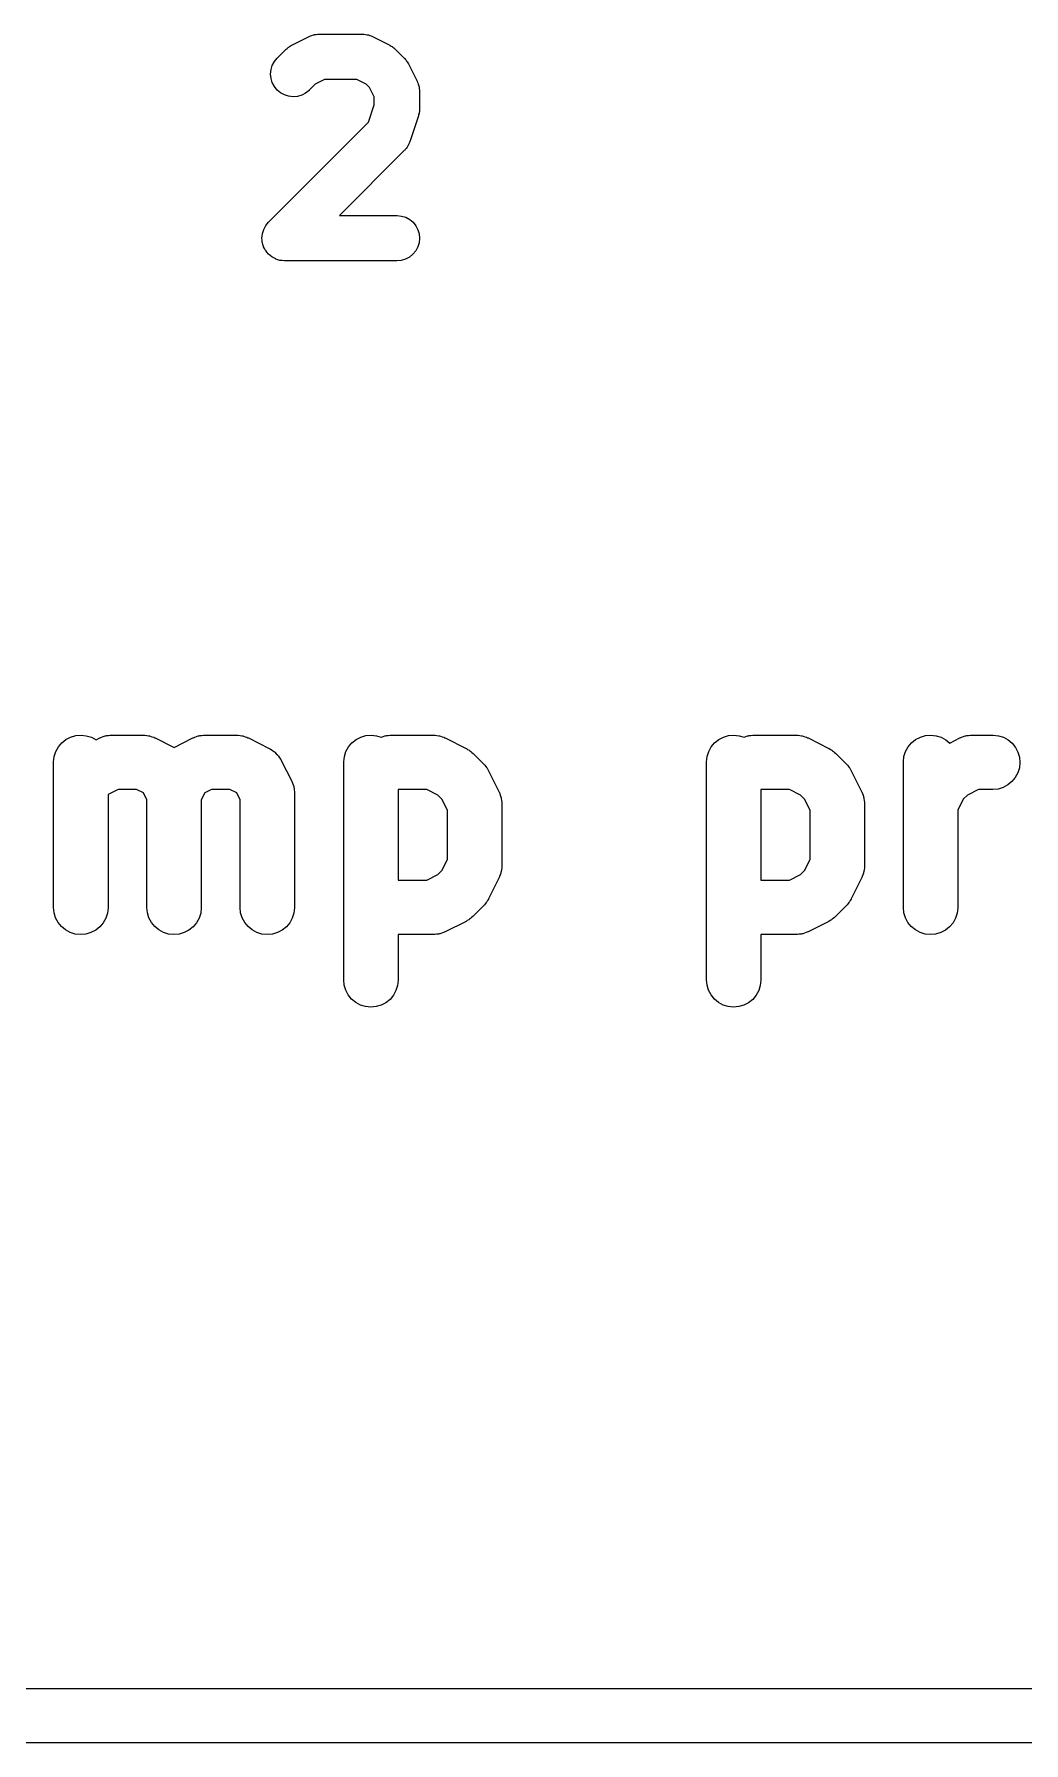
# Model space of a CAD drawing. Extents: x 1 to 169, y -122 to 5.
# Drawn here: x 21.743 to 24.471, y -15.075 to -10.364 of the extents above; entities that cross this region are included whole.
import ezdxf

# ---------------------------------------------------------------- set-up
doc = ezdxf.new("R2010")
doc.units = 0
doc.header["$MEASUREMENT"] = 0
doc.layers.add('BLACK', color=7, linetype='CONTINUOUS')

msp = doc.modelspace()

# ---------------------------------------------------------------- linework, layer by layer
at = {"layer": 'BLACK', "linetype": 'CONTINUOUS'}
for p, q in [((22.5164, -10.3649), (22.5207, -10.3645)), ((22.5207, -10.3645), (22.5249, -10.3638)), ((22.5249, -10.3638), (22.5267, -10.3639)), ((22.5267, -10.3639), (22.5286, -10.3637)), ((22.5286, -10.3637), (22.6476, -10.3637)), ((22.6476, -10.3637), (22.6485, -10.3637)), ((22.6485, -10.3637), (22.6503, -10.3639)), ((22.6503, -10.3639), (22.6522, -10.3639)), ((22.6522, -10.3639), (22.6564, -10.3646)), ((22.6564, -10.3646), (22.6606, -10.3651)), ((22.4129, -10.4296), (22.4368, -10.4058)), ((22.4368, -10.4058), (22.4374, -10.4052)), ((22.4374, -10.4052), (22.4401, -10.403)), ((22.4401, -10.403), (22.4427, -10.4006)), ((22.4427, -10.4006), (22.4449, -10.3992)), ((22.4449, -10.3992), (22.4469, -10.3976)), ((22.4469, -10.3976), (22.45, -10.396)), ((22.45, -10.396), (22.453, -10.3941)), ((22.453, -10.3941), (22.5006, -10.3703)), ((22.5006, -10.3703), (22.5014, -10.3699)), ((22.5014, -10.3699), (22.5031, -10.3693)), ((22.5031, -10.3693), (22.5048, -10.3684)), ((22.5048, -10.3684), (22.5088, -10.3672)), ((22.5088, -10.3672), (22.5129, -10.3657)), ((22.5129, -10.3657), (22.5147, -10.3654)), ((22.5147, -10.3654), (22.5164, -10.3649)), ((22.6606, -10.3651), (22.6624, -10.3656)), ((22.6624, -10.3656), (22.6642, -10.3659)), ((22.6642, -10.3659), (22.6682, -10.3675)), ((22.6682, -10.3675), (22.6722, -10.3687)), ((22.6722, -10.3687), (22.6739, -10.3696)), ((22.6739, -10.3696), (22.6756, -10.3703)), ((22.6756, -10.3703), (22.7232, -10.3941)), ((22.7232, -10.3941), (22.724, -10.3945)), ((22.724, -10.3945), (22.7269, -10.3964)), ((22.7269, -10.3964), (22.73, -10.3981)), ((22.73, -10.3981), (22.732, -10.3997)), ((22.732, -10.3997), (22.7342, -10.4011)), ((22.7342, -10.4011), (22.7367, -10.4036)), ((22.7367, -10.4036), (22.7394, -10.4058)), ((22.7394, -10.4058), (22.7632, -10.4296)), ((22.3959, -10.4615), (22.3994, -10.4498)), ((22.3994, -10.4498), (22.4052, -10.439)), ((22.4052, -10.439), (22.4129, -10.4296)), ((22.7632, -10.4296), (22.7639, -10.4302)), ((22.7639, -10.4302), (22.766, -10.433)), ((22.766, -10.433), (22.7685, -10.4355)), ((22.7685, -10.4355), (22.7698, -10.4377)), ((22.7698, -10.4377), (22.7715, -10.4398)), ((22.7715, -10.4398), (22.7731, -10.4429)), ((22.7731, -10.4429), (22.7749, -10.4459)), ((22.7749, -10.4459), (22.7988, -10.4935)), ((22.3946, -10.4736), (22.3959, -10.4615)), ((22.3958, -10.4857), (22.3946, -10.4736)), ((22.3993, -10.4974), (22.3958, -10.4857)), ((22.405, -10.5082), (22.3993, -10.4974)), ((22.518, -10.5014), (22.5013, -10.518)), ((22.5433, -10.4887), (22.518, -10.5014)), ((22.6329, -10.4887), (22.5433, -10.4887)), ((22.6582, -10.5014), (22.6329, -10.4887)), ((22.6677, -10.5108), (22.6582, -10.5014)), ((22.7988, -10.4935), (22.7991, -10.4943)), ((22.7991, -10.4943), (22.7998, -10.496)), ((22.7998, -10.496), (22.8006, -10.4976)), ((22.8006, -10.4976), (22.8019, -10.5017)), ((22.8019, -10.5017), (22.8033, -10.5057)), ((22.8033, -10.5057), (22.8036, -10.5075)), ((22.4126, -10.5177), (22.405, -10.5082)), ((22.422, -10.5255), (22.4126, -10.5177)), ((22.4327, -10.5313), (22.422, -10.5255)), ((22.4444, -10.535), (22.4327, -10.5313)), ((22.4565, -10.5363), (22.4444, -10.535)), ((22.4686, -10.5352), (22.4565, -10.5363)), ((22.4804, -10.5318), (22.4686, -10.5352)), ((22.4912, -10.5262), (22.4804, -10.5318)), ((22.5007, -10.5186), (22.4912, -10.5262)), ((22.5013, -10.518), (22.5007, -10.5186)), ((22.6804, -10.5362), (22.6677, -10.5108)), ((22.6804, -10.5589), (22.6804, -10.5362)), ((22.8036, -10.5075), (22.8042, -10.5093)), ((22.8042, -10.5093), (22.8046, -10.5135)), ((22.8046, -10.5135), (22.8052, -10.5178)), ((22.8052, -10.5178), (22.8052, -10.5196)), ((22.8052, -10.5196), (22.8054, -10.5214)), ((22.8054, -10.5214), (22.8054, -10.569)), ((22.6644, -10.6067), (22.6804, -10.5589)), ((22.8021, -10.5888), (22.7783, -10.6602)), ((22.8029, -10.5854), (22.8021, -10.5888)), ((22.804, -10.582), (22.8029, -10.5854)), ((22.8043, -10.5795), (22.804, -10.582)), ((22.8049, -10.5769), (22.8043, -10.5795)), ((22.805, -10.5734), (22.8049, -10.5769)), ((22.8054, -10.5699), (22.805, -10.5734)), ((22.8054, -10.569), (22.8054, -10.5699)), ((22.3891, -10.882), (22.6644, -10.6067)), ((22.7632, -10.6847), (22.5842, -10.8637)), ((22.7644, -10.6832), (22.7632, -10.6847)), ((22.7658, -10.682), (22.7644, -10.6832)), ((22.7683, -10.6785), (22.7658, -10.682)), ((22.771, -10.6752), (22.7683, -10.6785)), ((22.7719, -10.6736), (22.771, -10.6752)), ((22.7729, -10.6721), (22.7719, -10.6736)), ((22.7747, -10.6683), (22.7729, -10.6721)), ((22.7767, -10.6645), (22.7747, -10.6683)), ((22.7773, -10.6627), (22.7767, -10.6645)), ((22.7781, -10.6611), (22.7773, -10.6627)), ((22.7783, -10.6602), (22.7781, -10.6611)), ((22.3854, -10.8865), (22.3891, -10.882)), ((22.5842, -10.8637), (22.7429, -10.8637)), ((22.7429, -10.8637), (22.7437, -10.8637)), ((22.7437, -10.8637), (22.7559, -10.8651)), ((22.7559, -10.8651), (22.7675, -10.8687)), ((22.7675, -10.8687), (22.7782, -10.8746)), ((22.7782, -10.8746), (22.7875, -10.8825)), ((22.7875, -10.8825), (22.7952, -10.892)), ((22.3708, -10.9258), (22.3714, -10.9199)), ((22.3708, -10.9259), (22.3708, -10.9258)), ((22.3708, -10.926), (22.3708, -10.9259)), ((22.3714, -10.9321), (22.3708, -10.926)), ((22.3714, -10.9199), (22.3721, -10.9138)), ((22.3721, -10.9136), (22.3738, -10.9081)), ((22.3721, -10.9137), (22.3721, -10.9136)), ((22.3721, -10.9138), (22.3721, -10.9137)), ((22.3738, -10.9081), (22.3756, -10.9022)), ((22.3756, -10.9022), (22.3757, -10.9021)), ((22.3757, -10.902), (22.3786, -10.8967)), ((22.3757, -10.9021), (22.3757, -10.902)), ((22.3786, -10.8967), (22.3814, -10.8914)), ((22.3814, -10.8914), (22.3815, -10.8913)), ((22.3815, -10.8912), (22.3854, -10.8865)), ((22.3815, -10.8913), (22.3815, -10.8912)), ((22.7952, -10.892), (22.8008, -10.9028)), ((22.8008, -10.9028), (22.8042, -10.9145)), ((22.8054, -10.9266), (22.8041, -10.9388)), ((22.8042, -10.9145), (22.8054, -10.9266)), ((22.3719, -10.9379), (22.3714, -10.9321)), ((22.372, -10.938), (22.3719, -10.9379)), ((22.372, -10.9381), (22.372, -10.938)), ((22.3737, -10.9439), (22.372, -10.9381)), ((22.3754, -10.9496), (22.3737, -10.9439)), ((22.3754, -10.9497), (22.3754, -10.9496)), ((22.3755, -10.9498), (22.3754, -10.9497)), ((22.3782, -10.955), (22.3755, -10.9498)), ((22.381, -10.9604), (22.3782, -10.955)), ((22.3811, -10.9605), (22.381, -10.9604)), ((22.3812, -10.9606), (22.3811, -10.9605)), ((22.3847, -10.965), (22.3812, -10.9606)), ((22.3887, -10.9699), (22.3847, -10.965)), ((22.3888, -10.97), (22.3887, -10.9699)), ((22.3888, -10.9701), (22.3888, -10.97)), ((22.3932, -10.9737), (22.3888, -10.9701)), ((22.398, -10.9778), (22.3932, -10.9737)), ((22.7869, -10.9705), (22.7774, -10.9782)), ((22.7947, -10.9611), (22.7869, -10.9705)), ((22.8005, -10.9504), (22.7947, -10.9611)), ((22.8041, -10.9388), (22.8005, -10.9504)), ((22.3981, -10.9778), (22.398, -10.9778)), ((22.3982, -10.9779), (22.3981, -10.9778)), ((22.4035, -10.9807), (22.3982, -10.9779)), ((22.4087, -10.9836), (22.4035, -10.9807)), ((22.4088, -10.9837), (22.4087, -10.9836)), ((22.4089, -10.9837), (22.4088, -10.9837)), ((22.4149, -10.9856), (22.4089, -10.9837)), ((22.4203, -10.9873), (22.4149, -10.9856)), ((22.4204, -10.9873), (22.4203, -10.9873)), ((22.4206, -10.9874), (22.4204, -10.9873)), ((22.4267, -10.988), (22.4206, -10.9874)), ((22.4325, -10.9887), (22.4267, -10.988)), ((22.4327, -10.9887), (22.4325, -10.9887)), ((22.4333, -10.9887), (22.4327, -10.9887)), ((22.4327, -10.9887), (22.4327, -10.9887)), ((22.4327, -10.9887), (22.4327, -10.9887)), ((22.7429, -10.9887), (22.4333, -10.9887)), ((22.755, -10.9875), (22.7429, -10.9887)), ((22.7667, -10.984), (22.755, -10.9875)), ((22.7774, -10.9782), (22.7667, -10.984)), ((21.8574, -12.2978), (21.872, -12.2964)), ((21.872, -12.2964), (21.8865, -12.298)), ((21.9549, -12.2966), (21.9571, -12.2964)), ((21.9571, -12.2964), (22.0429, -12.2964)), ((22.0429, -12.2964), (22.0439, -12.2964)), ((22.0439, -12.2964), (22.0461, -12.2967)), ((22.2121, -12.2966), (22.2143, -12.2964)), ((22.2143, -12.2964), (22.3, -12.2964)), ((22.3, -12.2964), (22.301, -12.2964)), ((22.301, -12.2964), (22.3032, -12.2967)), ((22.6574, -12.2978), (22.672, -12.2964)), ((22.672, -12.2964), (22.6865, -12.298)), ((22.7264, -12.2966), (22.7286, -12.2964)), ((22.7286, -12.2964), (22.8429, -12.2964)), ((22.8429, -12.2964), (22.8439, -12.2964)), ((22.8439, -12.2964), (22.8461, -12.2967)), ((23.6574, -12.2978), (23.672, -12.2964)), ((23.672, -12.2964), (23.6865, -12.298)), ((23.7264, -12.2966), (23.7286, -12.2964)), ((23.7286, -12.2964), (23.8429, -12.2964)), ((23.8429, -12.2964), (23.8439, -12.2964)), ((23.8439, -12.2964), (23.8461, -12.2967)), ((24.2002, -12.2978), (24.2148, -12.2964)), ((24.2148, -12.2964), (24.2294, -12.298)), ((24.3264, -12.2966), (24.3286, -12.2964)), ((24.3286, -12.2964), (24.3857, -12.2964)), ((24.3857, -12.2964), (24.3868, -12.2964)), ((24.3868, -12.2964), (24.4013, -12.2981)), ((21.7981, -12.3558), (21.8025, -12.3419)), ((21.8025, -12.3419), (21.8095, -12.3291)), ((21.8095, -12.3291), (21.819, -12.3178)), ((21.819, -12.3178), (21.8304, -12.3087)), ((21.8304, -12.3087), (21.8433, -12.3019)), ((21.8433, -12.3019), (21.8574, -12.2978)), ((21.8865, -12.298), (21.9005, -12.3023)), ((21.9005, -12.3023), (21.9134, -12.3092)), ((21.9134, -12.3092), (21.9135, -12.3094)), ((21.9135, -12.3094), (21.9236, -12.3043)), ((21.9236, -12.3043), (21.9245, -12.3039)), ((21.9245, -12.3039), (21.9266, -12.3031)), ((21.9266, -12.3031), (21.9286, -12.3021)), ((21.9286, -12.3021), (21.9335, -12.3006)), ((21.9335, -12.3006), (21.9383, -12.2988)), ((21.9383, -12.2988), (21.9405, -12.2985)), ((21.9405, -12.2985), (21.9426, -12.2979)), ((21.9426, -12.2979), (21.9477, -12.2974)), ((21.9477, -12.2974), (21.9527, -12.2966)), ((21.9527, -12.2966), (21.9549, -12.2966)), ((22.0461, -12.2967), (22.0483, -12.2966)), ((22.0483, -12.2966), (22.0534, -12.2975)), ((22.0534, -12.2975), (22.0585, -12.2981)), ((22.0585, -12.2981), (22.0605, -12.2987)), ((22.0605, -12.2987), (22.0627, -12.2991)), ((22.0627, -12.2991), (22.0675, -12.3009)), ((22.0675, -12.3009), (22.0724, -12.3025)), ((22.0724, -12.3025), (22.0743, -12.3036)), ((22.0743, -12.3036), (22.0764, -12.3043)), ((22.0764, -12.3043), (22.1286, -12.3304)), ((22.1286, -12.3304), (22.1807, -12.3043)), ((22.1807, -12.3043), (22.1817, -12.3039)), ((22.1817, -12.3039), (22.1838, -12.3031)), ((22.1838, -12.3031), (22.1857, -12.3021)), ((22.1857, -12.3021), (22.1906, -12.3006)), ((22.1906, -12.3006), (22.1954, -12.2988)), ((22.1954, -12.2988), (22.1976, -12.2985)), ((22.1976, -12.2985), (22.1997, -12.2979)), ((22.1997, -12.2979), (22.2048, -12.2974)), ((22.2048, -12.2974), (22.2099, -12.2966)), ((22.2099, -12.2966), (22.2121, -12.2966)), ((22.3032, -12.2967), (22.3054, -12.2966)), ((22.3054, -12.2966), (22.3105, -12.2975)), ((22.3105, -12.2975), (22.3156, -12.2981)), ((22.3156, -12.2981), (22.3177, -12.2987)), ((22.3177, -12.2987), (22.3199, -12.2991)), ((22.3199, -12.2991), (22.3247, -12.3009)), ((22.3247, -12.3009), (22.3295, -12.3025)), ((22.3295, -12.3025), (22.3315, -12.3036)), ((22.3315, -12.3036), (22.3335, -12.3043)), ((22.3335, -12.3043), (22.3907, -12.3329)), ((22.3907, -12.3329), (22.3916, -12.3334)), ((22.3916, -12.3334), (22.393, -12.3343)), ((22.393, -12.3343), (22.3945, -12.3349)), ((22.3945, -12.3349), (22.3991, -12.3382)), ((22.3991, -12.3382), (22.4039, -12.3414)), ((22.4039, -12.3414), (22.4051, -12.3425)), ((22.4051, -12.3425), (22.4064, -12.3434)), ((22.4064, -12.3434), (22.4103, -12.3476)), ((22.5981, -12.3558), (22.6025, -12.3419)), ((22.6025, -12.3419), (22.6095, -12.3291)), ((22.6095, -12.3291), (22.619, -12.3178)), ((22.619, -12.3178), (22.6304, -12.3087)), ((22.6304, -12.3087), (22.6433, -12.3019)), ((22.6433, -12.3019), (22.6574, -12.2978)), ((22.6865, -12.298), (22.6999, -12.3021)), ((22.6999, -12.3021), (22.7, -12.3021)), ((22.7, -12.3021), (22.7049, -12.3006)), ((22.7049, -12.3006), (22.7097, -12.2988)), ((22.7097, -12.2988), (22.7119, -12.2985)), ((22.7119, -12.2985), (22.714, -12.2979)), ((22.714, -12.2979), (22.7191, -12.2974)), ((22.7191, -12.2974), (22.7242, -12.2966)), ((22.7242, -12.2966), (22.7264, -12.2966)), ((22.8461, -12.2967), (22.8483, -12.2966)), ((22.8483, -12.2966), (22.8534, -12.2975)), ((22.8534, -12.2975), (22.8584, -12.2981)), ((22.8584, -12.2981), (22.8605, -12.2987)), ((22.8605, -12.2987), (22.8627, -12.2991)), ((22.8627, -12.2991), (22.8675, -12.3009)), ((22.8675, -12.3009), (22.8724, -12.3025)), ((22.8724, -12.3025), (22.8743, -12.3036)), ((22.8743, -12.3036), (22.8764, -12.3043)), ((22.8764, -12.3043), (22.9335, -12.3329)), ((22.9335, -12.3329), (22.9345, -12.3334)), ((22.9345, -12.3334), (22.938, -12.3357)), ((22.938, -12.3357), (22.9417, -12.3377)), ((22.9417, -12.3377), (22.9441, -12.3397)), ((22.9441, -12.3397), (22.9468, -12.3414)), ((22.9468, -12.3414), (22.9498, -12.3443)), ((23.5981, -12.3558), (23.6025, -12.3419)), ((23.6025, -12.3419), (23.6095, -12.3291)), ((23.6095, -12.3291), (23.619, -12.3178)), ((23.619, -12.3178), (23.6304, -12.3087)), ((23.6304, -12.3087), (23.6433, -12.3019)), ((23.6433, -12.3019), (23.6574, -12.2978)), ((23.6865, -12.298), (23.6999, -12.3021)), ((23.6999, -12.3021), (23.7, -12.3021)), ((23.7, -12.3021), (23.7049, -12.3006)), ((23.7049, -12.3006), (23.7097, -12.2988)), ((23.7097, -12.2988), (23.7119, -12.2985)), ((23.7119, -12.2985), (23.714, -12.2979)), ((23.714, -12.2979), (23.7191, -12.2974)), ((23.7191, -12.2974), (23.7242, -12.2966)), ((23.7242, -12.2966), (23.7264, -12.2966)), ((23.8461, -12.2967), (23.8483, -12.2966)), ((23.8483, -12.2966), (23.8534, -12.2975)), ((23.8534, -12.2975), (23.8584, -12.2981)), ((23.8584, -12.2981), (23.8605, -12.2987)), ((23.8605, -12.2987), (23.8627, -12.2991)), ((23.8627, -12.2991), (23.8675, -12.3009)), ((23.8675, -12.3009), (23.8724, -12.3025)), ((23.8724, -12.3025), (23.8743, -12.3036)), ((23.8743, -12.3036), (23.8764, -12.3043)), ((23.8764, -12.3043), (23.9335, -12.3329)), ((23.9335, -12.3329), (23.9345, -12.3334)), ((23.9345, -12.3334), (23.938, -12.3357)), ((23.938, -12.3357), (23.9417, -12.3377)), ((23.9417, -12.3377), (23.9441, -12.3397)), ((23.9441, -12.3397), (23.9468, -12.3414)), ((23.9468, -12.3414), (23.9498, -12.3443)), ((24.1409, -12.3558), (24.1454, -12.3419)), ((24.1454, -12.3419), (24.1524, -12.3291)), ((24.1524, -12.3291), (24.1618, -12.3178)), ((24.1618, -12.3178), (24.1732, -12.3087)), ((24.1732, -12.3087), (24.1862, -12.3019)), ((24.1862, -12.3019), (24.2002, -12.2978)), ((24.2294, -12.298), (24.2433, -12.3023)), ((24.2433, -12.3023), (24.2562, -12.3092)), ((24.2562, -12.3092), (24.2671, -12.3183)), ((24.2671, -12.3183), (24.295, -12.3043)), ((24.295, -12.3043), (24.296, -12.3039)), ((24.296, -12.3039), (24.298, -12.3031)), ((24.298, -12.3031), (24.3, -12.3021)), ((24.3, -12.3021), (24.3049, -12.3006)), ((24.3049, -12.3006), (24.3097, -12.2988)), ((24.3097, -12.2988), (24.3119, -12.2985)), ((24.3119, -12.2985), (24.314, -12.2979)), ((24.314, -12.2979), (24.3191, -12.2974)), ((24.3191, -12.2974), (24.3242, -12.2966)), ((24.3242, -12.2966), (24.3264, -12.2966)), ((24.4013, -12.2981), (24.4153, -12.3025)), ((24.4153, -12.3025), (24.4281, -12.3095)), ((24.4281, -12.3095), (24.4393, -12.319)), ((24.4393, -12.319), (24.4485, -12.3304)), ((24.4485, -12.3304), (24.4553, -12.3433)), ((24.4553, -12.3433), (24.4594, -12.3574)), ((21.7964, -12.3704), (21.7981, -12.3558)), ((21.7964, -12.3714), (21.7964, -12.3704)), ((21.7964, -12.7714), (21.7964, -12.3714)), ((22.4103, -12.3476), (22.4144, -12.3516)), ((22.4144, -12.3516), (22.4153, -12.3529)), ((22.4153, -12.3529), (22.4164, -12.3541)), ((22.4164, -12.3541), (22.4195, -12.3589)), ((22.4195, -12.3589), (22.4227, -12.3636)), ((22.4227, -12.3636), (22.4234, -12.3651)), ((22.4234, -12.3651), (22.4242, -12.3665)), ((22.4242, -12.3665), (22.4528, -12.4236)), ((22.5964, -12.3704), (22.5981, -12.3558)), ((22.5964, -12.3714), (22.5964, -12.3704)), ((22.5964, -12.9714), (22.5964, -12.3714)), ((22.9498, -12.3443), (22.953, -12.347)), ((22.953, -12.347), (22.9816, -12.3755)), ((22.9816, -12.3755), (22.9823, -12.3763)), ((22.9823, -12.3763), (22.985, -12.3796)), ((22.985, -12.3796), (22.9879, -12.3826)), ((22.9879, -12.3826), (22.9895, -12.3853)), ((22.9895, -12.3853), (22.9915, -12.3877)), ((22.9915, -12.3877), (22.9934, -12.3915)), ((23.5964, -12.3704), (23.5981, -12.3558)), ((23.5964, -12.3714), (23.5964, -12.3704)), ((23.5964, -12.9714), (23.5964, -12.3714)), ((23.9498, -12.3443), (23.953, -12.347)), ((23.953, -12.347), (23.9816, -12.3755)), ((23.9816, -12.3755), (23.9823, -12.3763)), ((23.9823, -12.3763), (23.985, -12.3796)), ((23.985, -12.3796), (23.9879, -12.3826)), ((23.9879, -12.3826), (23.9895, -12.3853)), ((23.9895, -12.3853), (23.9915, -12.3877)), ((23.9915, -12.3877), (23.9934, -12.3915)), ((24.1393, -12.3704), (24.1409, -12.3558)), ((24.1393, -12.3714), (24.1393, -12.3704)), ((24.1393, -12.7714), (24.1393, -12.3714)), ((24.4592, -12.3865), (24.4549, -12.4005)), ((24.4607, -12.372), (24.4592, -12.3865)), ((24.4594, -12.3574), (24.4607, -12.372)), ((22.4528, -12.4236), (22.4533, -12.4245)), ((22.4533, -12.4245), (22.454, -12.4266)), ((22.454, -12.4266), (22.4551, -12.4286)), ((22.4551, -12.4286), (22.4565, -12.4335)), ((22.4565, -12.4335), (22.4583, -12.4383)), ((22.9934, -12.3915), (22.9957, -12.395)), ((22.9957, -12.395), (23.0242, -12.4522)), ((23.9934, -12.3915), (23.9957, -12.395)), ((23.9957, -12.395), (24.0242, -12.4522)), ((24.4272, -12.4339), (24.4143, -12.4408)), ((24.4386, -12.4246), (24.4272, -12.4339)), ((24.4479, -12.4134), (24.4386, -12.4246)), ((24.4549, -12.4005), (24.4479, -12.4134)), ((21.9748, -12.4464), (21.9464, -12.4606)), ((21.9464, -12.4606), (21.9464, -12.7714)), ((22.0252, -12.4464), (21.9748, -12.4464)), ((22.0441, -12.4559), (22.0252, -12.4464)), ((22.0536, -12.4748), (22.0441, -12.4559)), ((22.0536, -12.7714), (22.0536, -12.4748)), ((22.213, -12.4559), (22.2036, -12.4748)), ((22.2036, -12.4748), (22.2036, -12.7714)), ((22.232, -12.4464), (22.213, -12.4559)), ((22.2823, -12.4464), (22.232, -12.4464)), ((22.3012, -12.4559), (22.2823, -12.4464)), ((22.3107, -12.4748), (22.3012, -12.4559)), ((22.3107, -12.7714), (22.3107, -12.4748)), ((22.4583, -12.4383), (22.4586, -12.4405)), ((22.4586, -12.4405), (22.4593, -12.4426)), ((22.4593, -12.4426), (22.4598, -12.4477)), ((22.4598, -12.4477), (22.4606, -12.4527)), ((22.4606, -12.4527), (22.4605, -12.4549)), ((22.4605, -12.4549), (22.4607, -12.4571)), ((22.4607, -12.4571), (22.4607, -12.7714)), ((22.7464, -12.4464), (22.7464, -12.6964)), ((22.8252, -12.4464), (22.7464, -12.4464)), ((22.8556, -12.4616), (22.8252, -12.4464)), ((22.8669, -12.473), (22.8556, -12.4616)), ((22.8821, -12.5034), (22.8669, -12.473)), ((23.0242, -12.4522), (23.0247, -12.4531)), ((23.0247, -12.4531), (23.0254, -12.4552)), ((23.0254, -12.4552), (23.0265, -12.4571)), ((23.0265, -12.4571), (23.028, -12.462)), ((23.028, -12.462), (23.0297, -12.4669)), ((23.0297, -12.4669), (23.0301, -12.469)), ((23.0301, -12.469), (23.0307, -12.4711)), ((23.0307, -12.4711), (23.0312, -12.4763)), ((23.0312, -12.4763), (23.032, -12.4813)), ((23.032, -12.4813), (23.0319, -12.4835)), ((23.0319, -12.4835), (23.0321, -12.4857)), ((23.7464, -12.4464), (23.7464, -12.6964)), ((23.8252, -12.4464), (23.7464, -12.4464)), ((23.8556, -12.4616), (23.8252, -12.4464)), ((23.8669, -12.473), (23.8556, -12.4616)), ((23.8821, -12.5034), (23.8669, -12.473)), ((24.0242, -12.4522), (24.0247, -12.4531)), ((24.0247, -12.4531), (24.0254, -12.4552)), ((24.0254, -12.4552), (24.0265, -12.4571)), ((24.0265, -12.4571), (24.028, -12.462)), ((24.028, -12.462), (24.0297, -12.4669)), ((24.0297, -12.4669), (24.0301, -12.469)), ((24.0301, -12.469), (24.0307, -12.4711)), ((24.0307, -12.4711), (24.0312, -12.4763)), ((24.0312, -12.4763), (24.032, -12.4813)), ((24.032, -12.4813), (24.0319, -12.4835)), ((24.0319, -12.4835), (24.0321, -12.4857)), ((24.3045, -12.473), (24.2893, -12.5034)), ((24.3159, -12.4616), (24.3045, -12.473)), ((24.3463, -12.4464), (24.3159, -12.4616)), ((24.3857, -12.4464), (24.3463, -12.4464)), ((24.4003, -12.445), (24.3857, -12.4464)), ((24.4143, -12.4408), (24.4003, -12.445)), ((22.8821, -12.6394), (22.8821, -12.5034)), ((23.0321, -12.4857), (23.0321, -12.6571)), ((23.8821, -12.6394), (23.8821, -12.5034)), ((24.0321, -12.4857), (24.0321, -12.6571)), ((24.2893, -12.5034), (24.2893, -12.7714)), ((22.8556, -12.6812), (22.8669, -12.6699)), ((22.8669, -12.6699), (22.8821, -12.6394)), ((23.0305, -12.6727), (23.0298, -12.6748)), ((23.0311, -12.6676), (23.0305, -12.6727)), ((23.0319, -12.6626), (23.0311, -12.6676)), ((23.0321, -12.6582), (23.0319, -12.6604)), ((23.0319, -12.6604), (23.0319, -12.6626)), ((23.0321, -12.6571), (23.0321, -12.6582)), ((23.8556, -12.6812), (23.8669, -12.6699)), ((23.8669, -12.6699), (23.8821, -12.6394)), ((24.0305, -12.6727), (24.0298, -12.6748)), ((24.0311, -12.6676), (24.0305, -12.6727)), ((24.0319, -12.6626), (24.0311, -12.6676)), ((24.0321, -12.6582), (24.0319, -12.6604)), ((24.0319, -12.6604), (24.0319, -12.6626)), ((24.0321, -12.6571), (24.0321, -12.6582)), ((22.7464, -12.6964), (22.8252, -12.6964)), ((22.8252, -12.6964), (22.8556, -12.6812)), ((23.0242, -12.6907), (22.9957, -12.7478)), ((23.025, -12.6886), (23.0242, -12.6907)), ((23.0261, -12.6867), (23.025, -12.6886)), ((23.0276, -12.6818), (23.0261, -12.6867)), ((23.0295, -12.677), (23.0276, -12.6818)), ((23.0298, -12.6748), (23.0295, -12.677)), ((23.7464, -12.6964), (23.8252, -12.6964)), ((23.8252, -12.6964), (23.8556, -12.6812)), ((24.0242, -12.6907), (23.9957, -12.7478)), ((24.025, -12.6886), (24.0242, -12.6907)), ((24.0261, -12.6867), (24.025, -12.6886)), ((24.0276, -12.6818), (24.0261, -12.6867)), ((24.0295, -12.677), (24.0276, -12.6818)), ((24.0298, -12.6748), (24.0295, -12.677)), ((22.9816, -12.7673), (22.953, -12.7959)), ((22.9843, -12.7641), (22.9816, -12.7673)), ((22.9872, -12.761), (22.9843, -12.7641)), ((22.9889, -12.7584), (22.9872, -12.761)), ((22.9909, -12.756), (22.9889, -12.7584)), ((22.9929, -12.7523), (22.9909, -12.756)), ((22.9952, -12.7488), (22.9929, -12.7523)), ((22.9957, -12.7478), (22.9952, -12.7488)), ((23.9816, -12.7673), (23.953, -12.7959)), ((23.9843, -12.7641), (23.9816, -12.7673)), ((23.9872, -12.761), (23.9843, -12.7641)), ((23.9889, -12.7584), (23.9872, -12.761)), ((23.9909, -12.756), (23.9889, -12.7584)), ((23.9929, -12.7523), (23.9909, -12.756)), ((23.9952, -12.7488), (23.9929, -12.7523)), ((23.9957, -12.7478), (23.9952, -12.7488)), ((21.7979, -12.786), (21.7964, -12.7714)), ((21.8021, -12.8), (21.7979, -12.786)), ((21.809, -12.8129), (21.8021, -12.8)), ((21.8182, -12.8243), (21.809, -12.8129)), ((21.9333, -12.8138), (21.9239, -12.825)), ((21.9404, -12.801), (21.9333, -12.8138)), ((21.9448, -12.787), (21.9404, -12.801)), ((21.9464, -12.7725), (21.9448, -12.787)), ((21.9464, -12.7714), (21.9464, -12.7725)), ((22.055, -12.786), (22.0536, -12.7714)), ((22.0592, -12.8), (22.055, -12.786)), ((22.0661, -12.8129), (22.0592, -12.8)), ((22.0754, -12.8243), (22.0661, -12.8129)), ((22.1905, -12.8138), (22.181, -12.825)), ((22.1975, -12.801), (22.1905, -12.8138)), ((22.2019, -12.787), (22.1975, -12.801)), ((22.2036, -12.7725), (22.2019, -12.787)), ((22.2036, -12.7714), (22.2036, -12.7725)), ((22.3121, -12.786), (22.3107, -12.7714)), ((22.3164, -12.8), (22.3121, -12.786)), ((22.3232, -12.8129), (22.3164, -12.8)), ((22.3325, -12.8243), (22.3232, -12.8129)), ((22.4476, -12.8138), (22.4382, -12.825)), ((22.4546, -12.801), (22.4476, -12.8138)), ((22.4591, -12.787), (22.4546, -12.801)), ((22.4607, -12.7725), (22.4591, -12.787)), ((22.4607, -12.7714), (22.4607, -12.7725)), ((22.9335, -12.8099), (22.8764, -12.8385)), ((22.9371, -12.8077), (22.9335, -12.8099)), ((22.9408, -12.8058), (22.9371, -12.8077)), ((22.9433, -12.8038), (22.9408, -12.8058)), ((22.9459, -12.8021), (22.9433, -12.8038)), ((22.949, -12.7993), (22.9459, -12.8021)), ((22.9523, -12.7966), (22.949, -12.7993)), ((22.953, -12.7959), (22.9523, -12.7966)), ((23.9335, -12.8099), (23.8764, -12.8385)), ((23.9371, -12.8077), (23.9335, -12.8099)), ((23.9408, -12.8058), (23.9371, -12.8077)), ((23.9433, -12.8038), (23.9408, -12.8058)), ((23.9459, -12.8021), (23.9433, -12.8038)), ((23.949, -12.7993), (23.9459, -12.8021)), ((23.9523, -12.7966), (23.949, -12.7993)), ((23.953, -12.7959), (23.9523, -12.7966)), ((24.1407, -12.786), (24.1393, -12.7714)), ((24.1449, -12.8), (24.1407, -12.786)), ((24.1518, -12.8129), (24.1449, -12.8)), ((24.1611, -12.8243), (24.1518, -12.8129)), ((24.2762, -12.8138), (24.2668, -12.825)), ((24.2832, -12.801), (24.2762, -12.8138)), ((24.2876, -12.787), (24.2832, -12.801)), ((24.2893, -12.7725), (24.2876, -12.787)), ((24.2893, -12.7714), (24.2893, -12.7725)), ((21.8295, -12.8336), (21.8182, -12.8243)), ((21.8424, -12.8406), (21.8295, -12.8336)), ((21.8563, -12.8449), (21.8424, -12.8406)), ((21.8709, -12.8464), (21.8563, -12.8449)), ((21.8855, -12.8451), (21.8709, -12.8464)), ((21.8995, -12.841), (21.8855, -12.8451)), ((21.9125, -12.8342), (21.8995, -12.841)), ((21.9239, -12.825), (21.9125, -12.8342)), ((22.0866, -12.8336), (22.0754, -12.8243)), ((22.0995, -12.8406), (22.0866, -12.8336)), ((22.1135, -12.8449), (22.0995, -12.8406)), ((22.128, -12.8464), (22.1135, -12.8449)), ((22.1426, -12.8451), (22.128, -12.8464)), ((22.1567, -12.841), (22.1426, -12.8451)), ((22.1696, -12.8342), (22.1567, -12.841)), ((22.181, -12.825), (22.1696, -12.8342)), ((22.3438, -12.8336), (22.3325, -12.8243)), ((22.3566, -12.8406), (22.3438, -12.8336)), ((22.3706, -12.8449), (22.3566, -12.8406)), ((22.3852, -12.8464), (22.3706, -12.8449)), ((22.3998, -12.8451), (22.3852, -12.8464)), ((22.4138, -12.841), (22.3998, -12.8451)), ((22.4268, -12.8342), (22.4138, -12.841)), ((22.4382, -12.825), (22.4268, -12.8342)), ((22.8429, -12.8464), (22.7464, -12.8464)), ((22.7464, -12.8464), (22.7464, -12.9714)), ((22.8451, -12.8462), (22.8429, -12.8464)), ((22.8473, -12.8463), (22.8451, -12.8462)), ((22.8523, -12.8455), (22.8473, -12.8463)), ((22.8574, -12.845), (22.8523, -12.8455)), ((22.8595, -12.8444), (22.8574, -12.845)), ((22.8617, -12.844), (22.8595, -12.8444)), ((22.8665, -12.8422), (22.8617, -12.844)), ((22.8714, -12.8408), (22.8665, -12.8422)), ((22.8734, -12.8397), (22.8714, -12.8408)), ((22.8755, -12.839), (22.8734, -12.8397)), ((22.8764, -12.8385), (22.8755, -12.839)), ((23.8429, -12.8464), (23.7464, -12.8464)), ((23.7464, -12.8464), (23.7464, -12.9714)), ((23.8451, -12.8462), (23.8429, -12.8464)), ((23.8473, -12.8463), (23.8451, -12.8462)), ((23.8523, -12.8455), (23.8473, -12.8463)), ((23.8574, -12.845), (23.8523, -12.8455)), ((23.8595, -12.8444), (23.8574, -12.845)), ((23.8617, -12.844), (23.8595, -12.8444)), ((23.8665, -12.8422), (23.8617, -12.844)), ((23.8714, -12.8408), (23.8665, -12.8422)), ((23.8734, -12.8397), (23.8714, -12.8408)), ((23.8755, -12.839), (23.8734, -12.8397)), ((23.8764, -12.8385), (23.8755, -12.839)), ((24.1723, -12.8336), (24.1611, -12.8243)), ((24.1852, -12.8406), (24.1723, -12.8336)), ((24.1992, -12.8449), (24.1852, -12.8406)), ((24.2138, -12.8464), (24.1992, -12.8449)), ((24.2283, -12.8451), (24.2138, -12.8464)), ((24.2424, -12.841), (24.2283, -12.8451)), ((24.2554, -12.8342), (24.2424, -12.841)), ((24.2668, -12.825), (24.2554, -12.8342)), ((22.5979, -12.986), (22.5964, -12.9714)), ((22.6021, -13), (22.5979, -12.986)), ((22.609, -13.0129), (22.6021, -13)), ((22.7404, -13.001), (22.7333, -13.0138)), ((22.7448, -12.987), (22.7404, -13.001)), ((22.7464, -12.9725), (22.7448, -12.987)), ((22.7464, -12.9714), (22.7464, -12.9725)), ((23.5979, -12.986), (23.5964, -12.9714)), ((23.6021, -13), (23.5979, -12.986)), ((23.609, -13.0129), (23.6021, -13)), ((23.7404, -13.001), (23.7333, -13.0138)), ((23.7448, -12.987), (23.7404, -13.001)), ((23.7464, -12.9725), (23.7448, -12.987)), ((23.7464, -12.9714), (23.7464, -12.9725)), ((22.6182, -13.0243), (22.609, -13.0129)), ((22.6295, -13.0336), (22.6182, -13.0243)), ((22.6424, -13.0406), (22.6295, -13.0336)), ((22.6563, -13.0449), (22.6424, -13.0406)), ((22.6709, -13.0464), (22.6563, -13.0449)), ((22.6855, -13.0451), (22.6709, -13.0464)), ((22.6995, -13.041), (22.6855, -13.0451)), ((22.7125, -13.0342), (22.6995, -13.041)), ((22.7239, -13.025), (22.7125, -13.0342)), ((22.7333, -13.0138), (22.7239, -13.025)), ((23.6182, -13.0243), (23.609, -13.0129)), ((23.6295, -13.0336), (23.6182, -13.0243)), ((23.6424, -13.0406), (23.6295, -13.0336)), ((23.6563, -13.0449), (23.6424, -13.0406)), ((23.6709, -13.0464), (23.6563, -13.0449)), ((23.6855, -13.0451), (23.6709, -13.0464)), ((23.6995, -13.041), (23.6855, -13.0451)), ((23.7125, -13.0342), (23.6995, -13.041)), ((23.7239, -13.025), (23.7125, -13.0342)), ((23.7333, -13.0138), (23.7239, -13.025)), ((12.575, -14.925), (39.925, -14.925)), ((39.9963, -15.075), (12.5037, -15.075))]:
    msp.add_line(p, q, dxfattribs=at)

doc.saveas('drawing.dxf')
